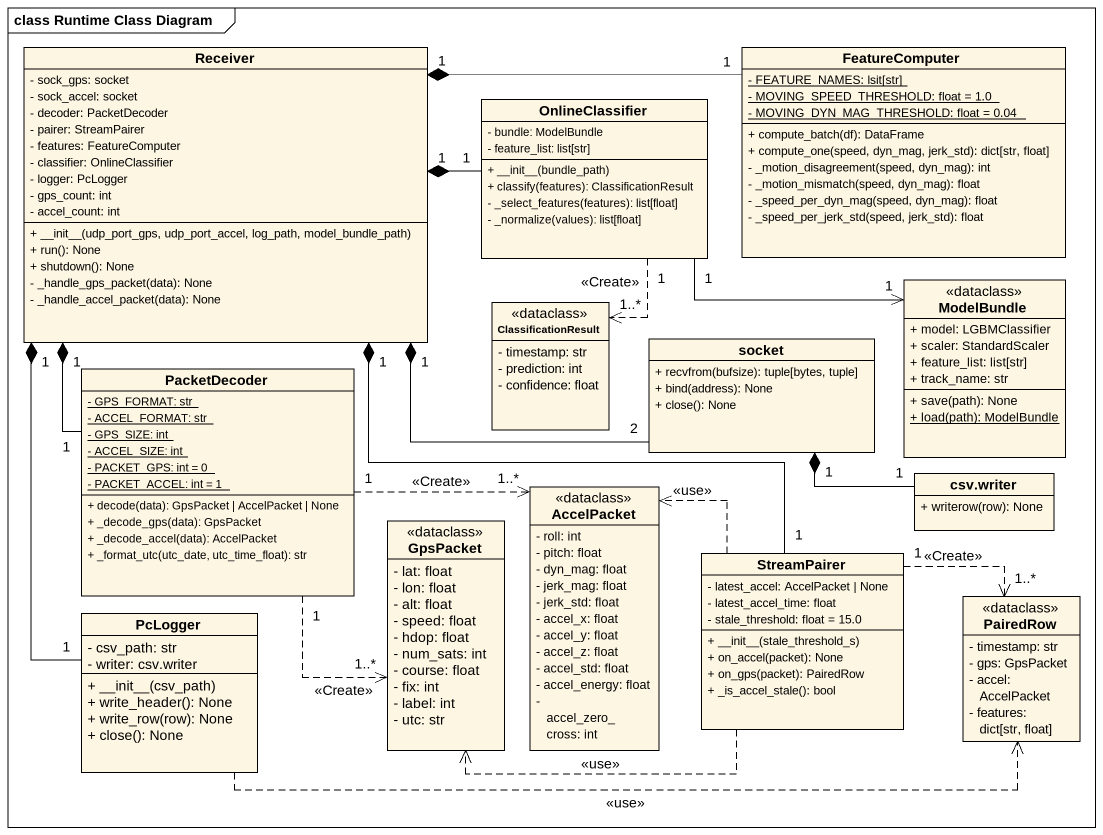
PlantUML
@startuml
mainframe class Runtime Class Diagram
hide circle
hide empty members
skinparam classAttributeIconSize 0
class Receiver {
  - sock_gps: socket
  - sock_accel: socket
  - decoder: PacketDecoder
  - pairer: StreamPairer
  - features: FeatureComputer
  - classifier: OnlineClassifier
  - logger: PcLogger
  - gps_count: int
  - accel_count: int
  + ~__init~__(udp_port_gps, udp_port_accel, log_path, model_bundle_path)
  + run(): None
  + shutdown(): None
  - _handle_gps_packet(data): None
  - _handle_accel_packet(data): None
}
class FeatureComputer {
  {static} - FEATURE_NAMES: lsit[str]
  {static} - MOVING_SPEED_THRESHOLD: float = 1.0
  {static} - MOVING_DYN_MAG_THRESHOLD: float = 0.04
  + compute_batch(df): DataFrame
  + compute_one(speed, dyn_mag, jerk_std): dict[str, float]
  - _motion_disagreement(speed, dyn_mag): int
  - _motion_mismatch(speed, dyn_mag): float
  - _speed_per_dyn_mag(speed, dyn_mag): float
  - _speed_per_jerk_std(speed, jerk_std): float
}
class OnlineClassifier {
  - bundle: ModelBundle
  - feature_list: list[str]
  + ~__init~__(bundle_path)
  + classify(features): ClassificationResult
  - _select_features(features): list[float]
  - _normalize(values): list[float]
}
class ModelBundle <<dataclass>> {
  + model: LGBMClassifier
  + scaler: StandardScaler
  + feature_list: list[str]
  + track_name: str
  + save(path): None
  {static} + load(path): ModelBundle
}
class ClassificationResult <<dataclass>> {
  - timestamp: str
  - prediction: int
  - confidence: float
}
class socket {
  + recvfrom(bufsize): tuple[bytes, tuple]
  + bind(address): None
  + close(): None
}
class PacketDecoder {
  {static} - GPS_FORMAT: str
  {static} - ACCEL_FORMAT: str
  {static} - GPS_SIZE: int
  {static} - ACCEL_SIZE: int
  {static} - PACKET_GPS: int = 0
  {static} - PACKET_ACCEL: int = 1
  + decode(data): GpsPacket | AccelPacket | None
  + _decode_gps(data): GpsPacket
  + _decode_accel(data): AccelPacket
  + _format_utc(utc_date, utc_time_float): str
}
class "csv.writer" as csv_writer {
  + writerow(row): None
}
class GpsPacket <<dataclass>> {
  - lat: float
  - lon: float
  - alt: float
  - speed: float
  - hdop: float
  - num_sats: int
  - course: float
  - fix: int
  - label: int
  - utc: str
}
class AccelPacket <<dataclass>> {
  - roll: int
  - pitch: float
  - dyn_mag: float
  - jerk_mag: float
  - jerk_std: float
  - accel_x: float
  - accel_y: float
  - accel_z: float
  - accel_std: float
  - accel_energy: float
  - accel_zero_cross: int
}
class StreamPairer {
  - latest_accel: AccelPacket | None
  - latest_accel_time: float
  - stale_threshold: float = 15.0
  + ~__init~__(stale_threshold_s)
  + on_accel(packet): None
  + on_gps(packet): PairedRow
  + _is_accel_stale(): bool
}
class PcLogger {
  - csv_path: str
  - writer: csv.writer
  + ~__init~__(csv_path)
  + write_header(): None
  + write_row(row): None
  + close(): None
}
class PairedRow <<dataclass>> {
  - timestamp: str
  - gps: GpsPacket
  - accel: AccelPacket
  - features: dict[str, float]
}
FeatureComputer "1" -left-* "1" Receiver
OnlineClassifier "1" -left-* "1" Receiver
OnlineClassifier "1" -right-> "1" ModelBundle
OnlineClassifier "1" ..> "1..*" ClassificationResult : <<Create>>
socket "2" -left-* "1" Receiver
PacketDecoder "1" -up-* "1" Receiver
PacketDecoder "1" ..> "1..*" GpsPacket : <<Create>>
PacketDecoder "1" .right.> "1..*" AccelPacket : <<Create>>
csv_writer "1" -left-* "1" socket
StreamPairer "1" -up-* "1" Receiver
StreamPairer .left.> GpsPacket : <<use>>
StreamPairer .left.> AccelPacket : <<use>>
StreamPairer "1" .right.> "1..*" PairedRow : <<Create>>
PcLogger "1" -up-* "1" Receiver
PcLogger .right.> PairedRow : <<use>>
@enduml
